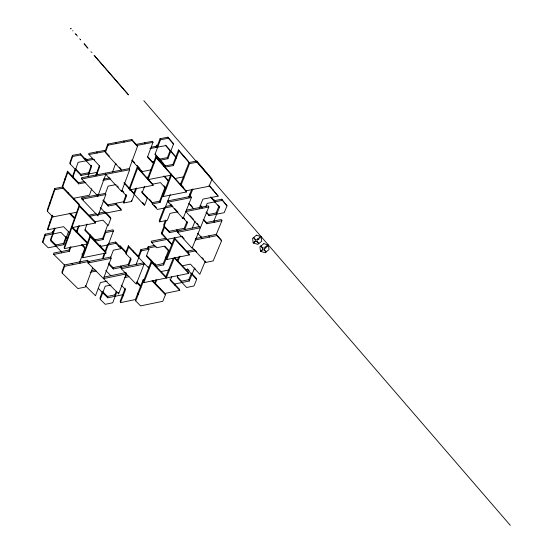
<?xml version="1.0" encoding="UTF-8"?>
<svg xmlns="http://www.w3.org/2000/svg" width="553" height="553" viewBox="0 0 553 553"><rect width="100%" height="100%" fill="white"/><g stroke="black" fill="none" stroke-linecap="round" stroke-linejoin="round"><path stroke-width="0.83" d="M72.222 226.993L87.554 242.636L87.803 243.942L64.383 248.622L79.432 206.366L78.961 203.898L62.689 186.962L54.678 188.511L47.247 210.099L47.406 211.35L52.894 216.921L76.66 212.255M47.406 211.35L54.858 189.72L54.678 188.511M54.547 227.995L52.922 232.64L45.104 234.189L42.699 241.129L42.844 242.428L48.242 247.785L63.802 244.682L68.454 231.603M92.275 158.448L85.888 159.672L80.462 153.838L72.422 155.365L69.872 162.727L70.086 163.875L80.987 175.432L96.906 172.37L97.19 173.531M42.844 242.428L45.249 235.481L45.104 234.189M52.286 215.193L47.676 228.493L47.828 229.778L63.567 226.668L70.113 233.311M85.833 182.49L78.664 183.873L78.429 182.69L67.542 171.209L62.489 185.767L62.883 188.165L95.164 221.732L95.434 222.997L71.849 227.67L71.634 226.391M70.086 163.875L72.643 156.492L72.422 155.365M47.828 229.778L52.729 215.663L52.894 216.921M62.689 186.962L67.749 172.377L67.542 171.209M52.217 232.903L52.756 231.368L53.088 233.926M51.844 235.723L50.496 239.573L55.86 244.924L56.033 246.23M75.042 169.329L72.782 175.799L73.224 178.149M54.989 228.493L50.662 240.873L61.362 251.553L61.549 252.873M73.003 176.974L78.118 162.34L93.346 159.423M63.802 244.682L63.616 243.375L65.786 237.251M88.121 174.347L91.273 165.458L91.542 166.605L88.093 176.317M79.197 205.128L64.189 247.302L64.383 248.622M69.104 249.997L53.606 253.101L53.779 254.428L69.312 251.318L69.104 249.997L70.203 246.949M95.752 175.591L99.229 165.886M69.312 251.318L70.957 246.728M76.196 232.108L78.422 225.901M91.708 188.822L89.42 195.209L73.577 198.292L73.798 199.515M96.609 175.142L99.803 166.225L89.005 154.55L88.743 153.43L104.78 150.375L105.388 152.607L121.37 170.089M105.45 173.158L105.754 174.326L121.625 191.456L129.672 169.709L129.312 168.554L137.469 146.497L136.702 144.298L152.58 141.271L153.001 142.356L137.082 145.391L131.828 139.487L107.745 144.063L105.084 151.487L89.005 154.55M92.676 267.624L85.508 287L77.89 288.562L62.178 273.106L64.611 266.318L64.418 264.97L53.779 254.428M79.21 225.61L76.978 231.845L76.749 230.56M105.388 152.607L108.056 145.162L107.745 144.063M87.049 224.062L84.803 230.29L105.678 251.733L105.976 253.046L82.784 257.719L82.542 256.385L90.077 235.709M129.312 168.554L81.471 177.783L81.713 178.965L97.881 196.087L105.754 174.326M82.224 244.544L84.554 246.908L84.796 248.214L79.832 261.866L80.061 263.2M112.508 172.08L115.75 163.163L116.082 164.303M105.505 193.336L81.747 197.967L81.989 199.191L98.005 215.946L105.81 194.538L105.505 193.336L108.132 186.133L116.047 184.598M82.784 257.719L90.333 237.002L89.821 234.417M85.141 229.613L95.047 239.788L95.316 241.087L103.065 239.539L102.775 238.246L107.614 225.154M103.065 239.539L105.623 232.613L105.326 231.334L113.068 229.792L113.379 231.064L103.141 258.548L102.858 257.221L104.351 253.212M105.851 212.518L110.476 217.398L110.787 218.642L108.201 225.645L102.982 220.191L95.164 221.732M104.946 251.601L107.635 244.385M123.837 202.992L123.499 201.776L126.139 194.677L126.492 195.88L123.837 202.992L131.655 201.458L136.709 187.985M129.153 188.725L137.234 167.027L152.683 184.135L153.098 185.317L129.513 189.914L128.794 187.536M129.513 189.914L137.621 168.174L137.234 167.027M134.324 194.345L133.957 193.149L135.741 188.386M153.001 142.356L147.485 157.066L152.635 162.845L152.213 161.718L154.57 161.262M104.061 277.053L125.987 272.581L126.326 273.935L103.501 278.588L111.112 258.327L110.807 257L113.365 250.184L121.038 248.643L120.381 246.044L118.854 246.348M156.043 147.126L156.865 144.941L157.723 147.119M158.497 160.508L167.898 158.697L173.483 144.112L173.013 143.027L167.946 137.185L160.059 138.685L157.294 146.027L150.99 147.236M116.89 291.908L112.729 302.774L105.27 304.316L100.266 299.346L105.215 286.233L111.063 285.03M160.059 138.685L160.501 139.764L154.964 154.439L165.126 165.928M123.948 183.064L144.561 205.467L147.25 198.396L142.149 192.81L144.554 186.458M147.568 178.474L155.815 156.672L186.015 190.785L186.513 191.967L163.232 196.543L162.361 194.151M149.262 199.066L151.501 201.52L152.317 203.933L160.066 202.412L171.077 173.912L171.541 175.066L147.976 179.642L156.243 157.799L155.815 156.672M138.741 257.608L138.374 256.295L128.351 245.802L125.766 252.603L126.105 253.91L131.137 259.143L128.559 265.882L128.213 264.548L130.791 257.822M126.105 253.91L128.704 247.101L128.351 245.802M115.218 296.27L114.913 294.887L116.303 291.258M167.898 158.697L167.448 157.584L170.22 150.326L165.72 145.169M62.178 273.106L61.991 271.744L64.418 264.97L87.519 260.311L88.017 262.986L118.667 293.864L126.326 273.935M125.199 288.189L120.167 301.233L120.485 302.629L135.374 299.546L143.061 279.908L144.72 279.562M164.683 164.801L165.575 167.061L173.4 165.554L172.93 164.421L178.522 149.918L188.497 161.414L189.513 163.66L181.073 185.2L180.589 184.025L189.002 162.534L196.785 161.027L211.979 179.151L209.124 186.243L186.015 190.785M120.485 302.629L125.531 289.558L121.114 285.078M138.374 256.295L140.98 249.534L156.14 246.479M160.066 202.412L159.637 201.202L165.098 187.059L163.978 185.808M173.4 165.554L179.006 151.017L178.522 149.918M136.142 264.341L141.361 250.834L140.98 249.534M163.232 196.543L171.541 175.066M147.596 248.214L148.176 246.714L154.888 245.359M164.324 207.472L159.216 220.612L159.644 221.857L167.31 220.329L170.034 213.375L177.707 211.854M148.176 246.714L148.964 249.299L146.331 256.067L165.879 276.659L166.308 278L174.319 257.988L188.704 273.41L143.815 282.618L143.061 279.908M159.644 221.857L170.241 194.601M108.83 264.355L113.351 268.972L143.711 262.806L144.091 264.134L136.287 284.166L121.287 268.765L120.637 266.09L121.75 267.23M165.534 220.142L163.729 224.746L164.6 227.242L169.522 232.592L199.868 226.509M167.469 239.331L171.264 243.424L171.707 244.709L161.905 234.119L161.476 232.854L166.273 220.612M152.697 280.62L165.001 293.422L165.423 294.79L162.81 301.281L140.607 305.892L135.727 300.936L151.266 261.272M161.905 234.119L164.6 227.242M143.815 282.618L151.667 262.592L150.872 259.951M155.856 279.88L154.992 282.071L155.794 284.781M188.691 197.068L191.78 189.271M155.393 283.419L156.838 279.77M155.358 263.788L156.174 266.435L163.688 264.901L163.266 263.581L168.271 250.965M189.499 197.476L192.914 188.877M163.688 264.901L174.409 237.908L188.877 253.627L189.368 254.926L166.785 259.523L165.914 256.896L167.587 256.557M166.785 259.523L174.866 239.179L174.409 237.908M183.084 218.518L191.435 197.525L190.93 196.329L167.801 200.884L168.25 202.094L183.084 218.518L182.601 217.281M184.239 228.292L186.983 221.435L187.467 222.672L184.723 229.543L184.239 228.292L169.08 231.334L164.165 225.99M165.879 276.659L173.276 258.168M177.174 260.705L178.66 257.007M171.72 276.714L170.248 280.371L179.746 290.373L165.001 293.422M180.015 256.08L178.225 260.532L177.769 259.233M199.191 208.405L202.923 199.128L218.159 196.121L209.096 185.151M192.299 228.03L195.071 221.159M178.094 275.318L177.209 277.509L186.631 287.498L193.951 285.984L196.633 279.493L196.142 278.166L191.483 273.154L188.815 279.673L189.292 281.007L174.568 284.042L175.011 285.389M205.944 206.469L207.188 203.393L222.327 200.393L227.027 205.806L224.193 212.684L209.152 215.684L205.979 212.103M186.181 210.175L208.267 205.792L208.813 206.995L192.098 248.193L177.596 232.329L176.663 229.813L178.28 231.583M216.672 214.184L216.119 212.974L218.933 206.11L217.882 204.907M189.292 281.007L194.656 267.915L195.147 269.235M218.933 206.11L219.493 207.306L213.873 221.02L214.419 222.251M203.718 219.562L206.366 222.527L221.366 219.52L221.933 220.744L216.32 234.341L216.873 235.592L221.546 240.838L213.202 260.898L205.792 262.412L192.133 247.481M73.017 30.823L72.616 30.788M75.167 33.726L75.574 33.761M76.66 35.005L76.632 35.413M77.268 36.145L77.296 35.738M79.618 38.848L79.812 39.063M91.784 52.411L91.971 52.625M94.065 55.459L94.459 55.494M253.191 242.781L255.168 241.198L255.403 239.919L253.44 237.659M253.378 242.995L255.355 241.412L256.71 241.426L258.659 243.673M260.504 251.18L262.537 249.562L262.668 248.29L260.774 246.106M260.691 251.394L262.723 249.776L264.058 249.88L265.938 252.05M103.01 291.984L107.455 296.422L114.913 294.887M177.347 276.804L181.474 281.187L188.815 279.673M98.247 288.334L107.745 297.804L122.676 294.728L123.001 296.111M125.275 276.037L127.778 275.525M107.164 281.152L100.439 282.521L95.482 295.737L85.273 285.625M124.771 277.551L128.953 276.7M183.002 265.661L190.432 264.14L199.827 274.288L205.267 261.113L205.792 262.412M161.041 271.564L168.534 270.03M185.621 269.767L187.267 269.429L196.633 279.493M91.646 270.576L95.026 269.885M186.25 251.387L194.538 249.707M90.208 272.263L96.305 271.025M108.533 263.021L113.047 267.631L128.213 264.548M121.287 268.765L144.091 264.134M163.266 263.581L155.766 265.108L146.49 255.334M121.038 248.643L115.936 243.334L100.515 246.424L100.231 245.124M177.596 232.329L200.386 227.76L185.849 211.557L208.813 206.995M166.384 238.156L151.211 241.212L151.612 242.491L156.561 247.765L164.137 246.237L169.024 251.477M151.612 242.491L181.985 236.38M195.513 238.537L216.32 234.341L220.986 239.58L221.546 240.838M64.611 266.318L110.807 257M141.361 250.834L148.964 249.299M195.181 239.974L216.873 235.592M88.017 262.986L111.112 258.327M105.623 232.613L113.379 231.064M55.86 244.924L63.616 243.375M206.504 212.089L208.612 214.474L216.119 212.974M95.047 239.788L102.775 238.246M108.699 243.424L115.618 242.041L126.637 253.509M203.186 219.596L206.891 223.758L221.933 220.744M96.208 213.693L89.621 214.993L89.876 216.237L121.204 210.064L120.865 208.834L115.688 203.31L116.006 204.527L121.204 210.064M98.683 213.202L104.448 212.069M159.637 201.202L151.909 202.723L141.762 191.621L142.149 192.81M168.25 202.094L191.435 197.525M165.395 206.546L171.541 205.329M172.771 206.387L157.349 209.435L152.317 203.933M214.211 200.704L221.753 199.211L227.027 205.806M45.249 235.481L60.913 232.378L67.438 238.965M103.19 199.896L107.863 204.845L123.499 201.776M102.899 200.49L108.167 206.069L116.006 204.527M54.858 189.72L62.883 188.165M102.817 180.437L110.766 178.896M189.513 163.66L197.31 162.147L211.979 179.151M148.812 176.995L147.167 177.313L147.976 179.642M175.619 178.412L183.382 176.905L183.873 178.059M152.683 184.135L160.501 182.614L165.541 188.234L165.098 187.059M81.989 199.191L105.81 194.538M75.326 168.52L80.745 174.271L88.694 172.736L88.95 173.898M167.448 157.584L159.63 159.084L160.066 160.204M81.713 178.965L129.672 169.709M78.429 182.69L83.994 181.612M163.564 166.232L172.93 164.421M103.314 179.103L109.66 177.879M131.649 160.107L142.031 171.617L151.46 169.792M72.643 156.492L80.697 154.958L91.542 166.605M160.501 139.764L168.409 138.257L173.483 144.112M84.035 158.842L85.632 158.538L87.25 160.273M149.822 148.633L165.61 145.612L175.723 157.19M108.056 145.162L132.202 140.58L137.469 146.497M67.825 238.267L66.063 236.484L66.256 237.776M87.519 260.311L89.24 262.053M81.298 244.661L84.796 248.214M105.734 270.514L110.821 275.677M71.849 227.67L87.803 243.942M90.333 237.002L105.976 253.046M70.127 213.154L74.883 218.048M136.847 281.767L140.116 285.127L140.849 287.85M69.139 213.175L73.922 218.082L73.701 216.824M136.667 282.562L140.483 286.489M120.381 246.044L126.298 252.203M152.013 280.848L165.423 294.79M79.432 206.366L95.434 222.997M81.747 197.967L83.524 199.827M128.704 247.101L148.646 267.97L148.252 266.636M169.812 279.03L179.29 289.019L179.746 290.373M67.749 172.377L78.664 183.873M100.307 207.61L110.787 218.642M151.667 262.592L166.308 278M187.377 268.744L189.133 270.638M164.794 246.113L168.582 250.177M174.444 257.297L188.22 272.076L188.704 273.41M117.181 185.822L118.356 187.094M126.492 195.88L121.287 190.26L121.625 191.456M122.089 190.294L123.831 192.181M161.476 232.854L165.299 236.981M124.176 182.511L133.957 193.149M142.467 202.398L144.167 204.251M174.866 239.179L189.368 254.926M105.623 152.075L109.37 156.174M119.448 167.2L121.031 168.935M154.142 205.163L156.375 207.61M202.142 257.691L203.704 259.398M181.757 236.138L184.08 238.668M133.01 160.902L134.745 162.824M137.054 165.382L139.916 168.561M183.541 217.626L184.688 218.891M197.649 233.262L201.347 237.361M170.649 204.036L172.923 206.559M174.63 208.453L178.045 212.234M183.147 217.882L187.467 222.672M137.621 168.174L153.098 185.317M190.232 215.767L193.453 219.361M197.082 223.398L198.195 224.642M147.651 156.589L153.914 163.626M190.384 204.582L191.462 205.799M164.49 176.158L167.849 179.925L168.299 181.094L163.812 176.054M188.725 203.359L193.578 208.813M155.103 153.969L163.557 163.529M200.677 205.502L201.741 206.704M200.138 205.495L202.267 207.9M180.589 184.025L183.333 187.128M156.243 157.799L186.513 191.967M214.709 200.725L213.658 199.529L214.764 201.893M170.78 150.962L175.246 156.084L176.193 158.303M211.046 197.075L215.788 202.509M210.534 197.048L219.493 207.306M88.031 48.097L87.816 48.277M91.155 51.692L90.948 51.878M179.006 151.017L189.002 162.534M209.11 185.697L218.159 196.121M253.689 237.458L255.652 239.726L257.173 239.781L256.958 241.226L258.908 243.479M261.023 245.905L262.917 248.09L263.968 247.875L264.714 248.739L264.299 249.686L266.187 251.857M143.828 100.681L510.301 525.35M221.753 199.211L222.327 200.393M206.58 172.384L207.126 173.524M212.829 189.451L213.382 190.619M201.7 166.723L202.239 167.856M196.785 161.027L197.31 162.147M183.534 155.683L184.025 156.796M208.612 214.474L209.152 215.684M186.181 169.736L186.686 170.877M206.366 222.527L206.891 223.758M167.946 137.185L168.409 138.257M208.84 235.848L209.38 237.106M189.928 193.958L190.426 195.14M192.002 206.4L192.506 207.61M200.836 236.103L201.866 238.626M196.363 252.106L195.866 250.82L188.393 252.334L187.909 251.048M144.651 142.785L145.052 143.877M191.483 273.154L191.967 274.475M169.08 231.334L169.522 232.592M181.474 281.187L181.937 282.521M131.828 139.487L132.202 140.58M141.637 170.469L142.031 171.617M146.849 197.193L147.25 198.396M123.817 141.008L124.169 142.107M160.211 288.438L160.626 289.8M115.784 142.536L116.116 143.635M131.296 200.241L131.655 201.458M133.384 251.062L133.736 252.368M137.918 293.035L138.285 294.41M135.374 299.546L135.727 300.936M96.768 151.902L97.052 153.022M107.863 204.845L108.167 206.069M115.618 242.041L115.936 243.334M94.148 159.271L94.425 160.411M105.27 211.91L105.568 213.147M97.598 194.877L97.881 196.087M113.047 267.631L113.351 268.972M118.349 292.482L118.667 293.864M85.632 158.538L86.144 160.805M80.462 153.838L80.697 154.958M107.455 296.422L107.745 297.804M80.745 174.271L80.987 175.432M102.734 292.807L102.457 291.431L99.989 297.956L100.266 299.346M82.072 253.737L82.307 255.057M68.15 192.651L68.358 193.861M65.012 178.508L65.213 179.69M72.132 263.415L72.346 264.763M52.189 195.748L52.355 196.972M49.715 202.944L49.874 204.181M50.109 221.47L50.268 222.735M259.233 237.617C260.339 239.663 260.802 235.675 259.233 237.617M266.525 246.05C267.624 248.083 268.087 244.129 266.525 246.05M70.908 28.39L70.881 28.797L70.908 28.39M76.017 34.272L75.996 34.68L76.017 34.272M80.468 39.394L80.441 39.795L80.468 39.394M84.256 43.756L84.236 44.157L84.256 43.756M84.886 44.482L84.865 44.876L84.886 44.482M85.515 45.201L85.494 45.602L85.515 45.201M86.144 45.927L86.123 46.328L86.144 45.927M86.773 46.652L86.752 47.046L86.773 46.652M87.402 47.371L87.381 47.772L87.402 47.371M94.895 55.998L94.867 56.392L94.895 55.998M95.517 56.71L95.489 57.104L95.517 56.71M96.139 57.422L96.111 57.816L96.139 57.422M96.754 58.134L96.734 58.535L96.754 58.134M97.376 58.853L97.349 59.247L97.376 58.853M97.999 59.565L97.971 59.959L97.999 59.565M98.614 60.277L98.586 60.671L98.614 60.277M99.236 60.989L99.208 61.383L99.236 60.989M99.851 61.694L99.823 62.088L99.851 61.694M100.466 62.406L100.439 62.8L100.466 62.406M101.081 63.118L101.054 63.512L101.081 63.118M101.697 63.823L101.676 64.217L101.697 63.823M102.312 64.535L102.291 64.922L102.312 64.535M102.927 65.24L102.899 65.634L102.927 65.24M103.542 65.945L103.515 66.339L103.542 65.945M104.158 66.65L104.13 67.044L104.158 66.65M104.773 67.362L104.745 67.749L104.773 67.362M105.381 68.067L105.36 68.454L105.381 68.067M105.996 68.772L105.969 69.16L105.996 68.772M106.611 69.471L106.584 69.865L106.611 69.471M107.22 70.176L107.192 70.57L107.22 70.176M107.828 70.881L107.8 71.268L107.828 70.881M108.443 71.579L108.416 71.973L108.443 71.579M109.052 72.284L109.024 72.671L109.052 72.284M109.66 72.982L109.632 73.376L109.66 72.982M110.268 73.687L110.241 74.074L110.268 73.687M110.877 74.385L110.849 74.773L110.877 74.385M111.485 75.084L111.457 75.471L111.485 75.084M112.093 75.782L112.065 76.176L112.093 75.782M112.701 76.48L112.674 76.874L112.701 76.48M113.303 77.178L113.275 77.565L113.303 77.178M113.911 77.876L113.883 78.263L113.911 77.876M114.519 78.574L114.492 78.961L114.519 78.574M115.121 79.273L115.093 79.66L115.121 79.273M115.729 79.964L115.695 80.351L115.729 79.964M116.33 80.662L116.303 81.049L116.33 80.662M116.932 81.353L116.904 81.74L116.932 81.353M117.533 82.051L117.506 82.432L117.533 82.051M118.142 82.743L118.107 83.13L118.142 82.743M118.743 83.434L118.708 83.821L118.743 83.434M119.344 84.125L119.31 84.512L119.344 84.125M119.946 84.816L119.911 85.203L119.946 84.816M120.54 85.508L120.513 85.895L120.54 85.508M121.142 86.199L121.114 86.586L121.142 86.199M121.743 86.89L121.715 87.27L121.743 86.89M122.344 87.581L122.31 87.962L122.344 87.581M122.939 88.266L122.911 88.653L122.939 88.266M123.54 88.957L123.506 89.337L123.54 88.957M124.135 89.641L124.107 90.028L124.135 89.641M124.729 90.333L124.702 90.713L124.729 90.333M125.331 91.017L125.296 91.397L125.331 91.017M125.925 91.701L125.897 92.081L125.925 91.701M126.519 92.386L126.492 92.766L126.519 92.386M127.114 93.07L127.086 93.45L127.114 93.07M127.708 93.754L127.681 94.134L127.708 93.754M128.303 94.439L128.275 94.819L128.303 94.439M256.537 235.177L252.569 238.35L253.212 242.947L257.795 244.364L261.756 241.205L261.134 236.615L256.537 235.177M263.864 243.645L259.91 246.797L260.532 251.339L265.081 252.742L269.021 249.603L268.419 245.062L263.864 243.645M258.168 239.573A0.719 0.643 -28.6 0 0 258.908 238.606A0.719 0.643 -28.6 0 0 257.705 238.557A0.719 0.643 -28.6 0 0 258.168 239.573M265.461 247.993A0.712 0.636 -28.8 0 0 266.2 247.039A0.712 0.636 -28.8 0 0 265.011 246.984A0.712 0.636 -28.8 0 0 265.461 247.993"/></g></svg>
